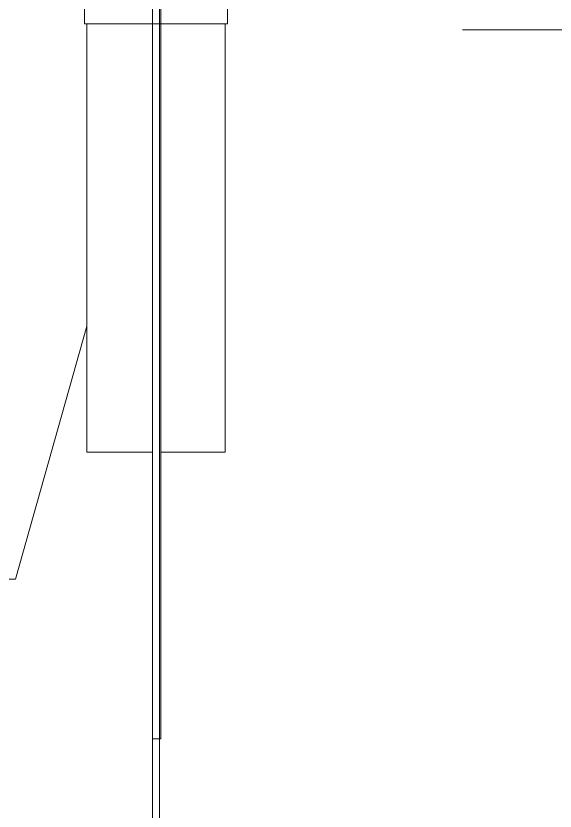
# Model space of a CAD drawing. Header units: inches. Extents: x 20 to 409, y 5 to 283.
# Drawn here: x 261.31 to 280.15, y 197.81 to 225.63 of the extents above; entities that cross this region are included whole.
import ezdxf

# ---------------------------------------------------------------- set-up
doc = ezdxf.new("R2010")
doc.units = ezdxf.units.IN
doc.header["$MEASUREMENT"] = 0
doc.layers.add('C00-00-00', color=7, linetype='Continuous')

msp = doc.modelspace()

# ---------------------------------------------------------------- linework, layer by layer
at = {"layer": 'C00-00-00', "color": 0, "lineweight": 0}
for points in [[(268.699, 252.917), (268.699, 225.358)], [(263.703, 252.832), (263.703, 225.358)], [(266.074, 252.875), (266.074, 225.358)], [(266.37, 252.875), (266.37, 225.358)], [(266.074, 235.857), (266.074, 179.003)], [(266.328, 235.857), (266.328, 179.003)], [(263.703, 225.358), (268.699, 225.358)], [(266.074, 210.372), (263.788, 210.372), (263.788, 225.358)], [(266.074, 225.358), (266.074, 200.339)], [(266.37, 225.358), (266.37, 200.339)], [(266.37, 210.372), (268.614, 210.372), (268.614, 225.358)], [(276.911, 225.146), (284.277, 225.146)], [(237.245, 205.927), (261.29, 205.927), (263.788, 214.775)], [(266.074, 200.339), (266.37, 200.339)]]:
    msp.add_lwpolyline(points, dxfattribs=at)

doc.saveas('drawing.dxf')
